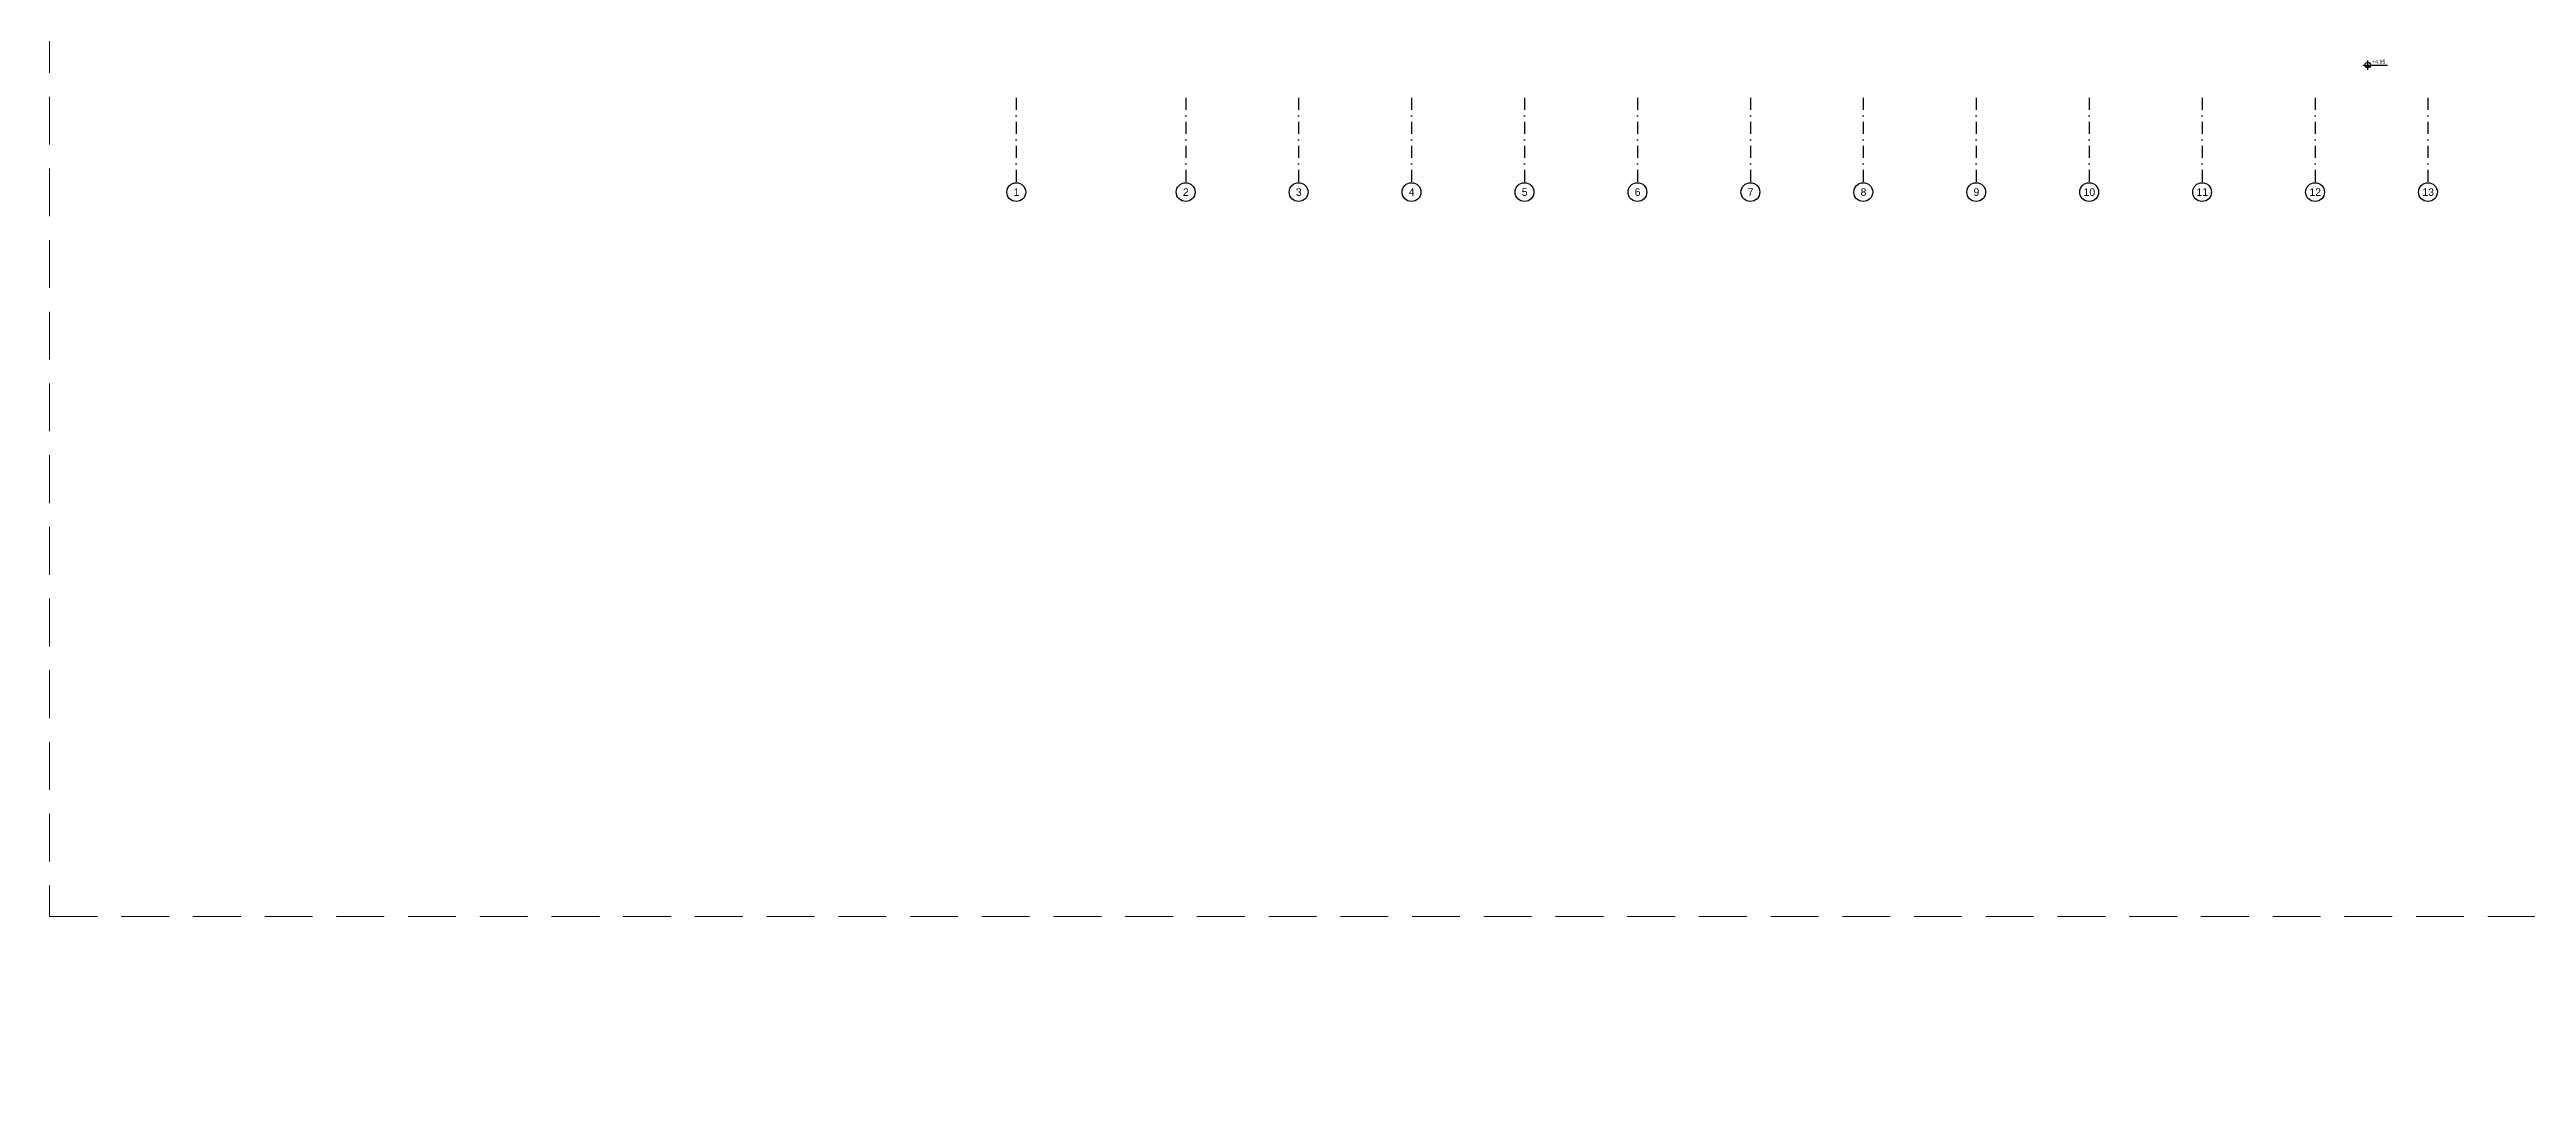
# Model space of a CAD drawing. Header units: centimetres. Extents: x 405564 to 502064, y 46284 to 60634.
# Drawn here: x 405564 to 418723, y 46284 to 51740 of the extents above; entities that cross this region are included whole.
import ezdxf
from ezdxf.enums import TextEntityAlignment as Align
from ezdxf.xclip import XClip

# ---------------------------------------------------------------- set-up
doc = ezdxf.new("R2010")
doc.units = ezdxf.units.CM
doc.header["$XCLIPFRAME"] = 0
doc.linetypes.add('DASHDOT', pattern=[25.4, 12.7, -6.35, 0, -6.35])
doc.linetypes.add('DASHED', pattern=[19.05, 12.7, -6.35])
doc.layers.get('0').update_dxf_attribs({"color": 8, "lineweight": 9})
doc.layers.add('0-KRCN-MİMARİ-220526', color=8, linetype='Continuous', lineweight=9)
doc.layers.add('HH_KALDIRIM', color=8, linetype='Continuous', lineweight=0)
for name, color, linetype in [('AS_GOR_YAKIN1', 8, 'Continuous'), ('AS_OLC_AKS', 8, 'Continuous'), ('AS_SMB_KOT', 8, 'Continuous')]:
    doc.layers.add(name, color=color, linetype=linetype)
doc.styles.add('_yazı-50', font='arial.ttf')

# ---------------------------------------------------------------- blocks, each defined once
blk = doc.blocks.new('kot01')
at = {"layer": 'AS_SMB_KOT'}
h = blk.add_hatch(color=8, dxfattribs=at)
edge = h.paths.add_edge_path()
edge.add_arc((0, 0), 0.3, 180, 360)
edge.add_line((0.3, 0), (-0.3, 0))
for p, q in [((-0.5, 0), (2.1, 0)), ((0, -0.5), (0, 0.5))]:
    blk.add_line(p, q, dxfattribs=at)
blk.add_circle((0, 0), 0.3, dxfattribs=at)
at = {"layer": 'AS_SMB_KOT', "style": '_yazı-50'}
for tag, p in [('INCE', (0.43, 0.1)), ('KABA', (0.43, -0.5))]:
    blk.add_attdef(tag, p, '', height=0.4, dxfattribs=at)
blk = doc.blocks.new('axis baloon')
blk.add_circle((0, 0), 50)
at = {"style": '_yazı-50'}
blk.add_attdef('AXE', text='', height=40, dxfattribs=at).set_placement((0, 0), align=Align.MIDDLE_CENTER)
blk = doc.blocks.new('Aks_P')
at = {"layer": 'AS_OLC_AKS', "linetype": 'DASHDOT', "ltscale": 5}
for points in [[(120, -5300), (120, -5750)], [(1020, -5300), (1020, -5750)], [(1620, -5300), (1620, -5750)], [(2220, -5300), (2220, -5750)], [(2820, -5300), (2820, -5750)], [(3420, -5300), (3420, -5750)], [(4020, -5300), (4020, -5750)], [(4620, -5300), (4620, -5750)], [(5220, -5300), (5220, -5750)], [(5820, -5300), (5820, -5750)], [(6420, -5300), (6420, -5750)], [(7020, -5300), (7020, -5750)], [(7620, -5300), (7620, -5750)]]:
    blk.add_lwpolyline(points, dxfattribs=at)
at = {"layer": 'AS_OLC_AKS'}
ref = blk.add_blockref('axis baloon', (120, -5800), dxfattribs=at)
ref.add_attrib('AXE', '1', dxfattribs={"layer": '0', "height": 40, "style": '_yazı-50'}).set_placement((121, -5800), align=Align.MIDDLE_CENTER)
ref = blk.add_blockref('axis baloon', (1020, -5800), dxfattribs=at)
ref.add_attrib('AXE', '2', dxfattribs={"layer": '0', "height": 40, "style": '_yazı-50'}).set_placement((1021, -5800), align=Align.MIDDLE_CENTER)
ref = blk.add_blockref('axis baloon', (1620, -5800), dxfattribs=at)
ref.add_attrib('AXE', '3', dxfattribs={"layer": '0', "height": 40, "style": '_yazı-50'}).set_placement((1621, -5800), align=Align.MIDDLE_CENTER)
ref = blk.add_blockref('axis baloon', (2220, -5800), dxfattribs=at)
ref.add_attrib('AXE', '4', dxfattribs={"layer": '0', "height": 40, "style": '_yazı-50'}).set_placement((2221, -5800), align=Align.MIDDLE_CENTER)
ref = blk.add_blockref('axis baloon', (2820, -5800), dxfattribs=at)
ref.add_attrib('AXE', '5', dxfattribs={"layer": '0', "height": 40, "style": '_yazı-50'}).set_placement((2821, -5800), align=Align.MIDDLE_CENTER)
ref = blk.add_blockref('axis baloon', (3420, -5800), dxfattribs=at)
ref.add_attrib('AXE', '6', dxfattribs={"layer": '0', "height": 40, "style": '_yazı-50'}).set_placement((3421, -5800), align=Align.MIDDLE_CENTER)
ref = blk.add_blockref('axis baloon', (4020, -5800), dxfattribs=at)
ref.add_attrib('AXE', '7', dxfattribs={"layer": '0', "height": 40, "style": '_yazı-50'}).set_placement((4021, -5800), align=Align.MIDDLE_CENTER)
ref = blk.add_blockref('axis baloon', (4620, -5800), dxfattribs=at)
ref.add_attrib('AXE', '8', dxfattribs={"layer": '0', "height": 40, "style": '_yazı-50'}).set_placement((4621, -5800), align=Align.MIDDLE_CENTER)
ref = blk.add_blockref('axis baloon', (5220, -5800), dxfattribs=at)
ref.add_attrib('AXE', '9', dxfattribs={"layer": '0', "height": 40, "style": '_yazı-50'}).set_placement((5221, -5800), align=Align.MIDDLE_CENTER)
ref = blk.add_blockref('axis baloon', (5820, -5800), dxfattribs=at)
ref.add_attrib('AXE', '10', dxfattribs={"layer": '0', "height": 40, "style": '_yazı-50'}).set_placement((5821, -5800), align=Align.MIDDLE_CENTER)
ref = blk.add_blockref('axis baloon', (6420, -5800), dxfattribs=at)
ref.add_attrib('AXE', '11', dxfattribs={"layer": '0', "height": 40, "style": '_yazı-50'}).set_placement((6421, -5800), align=Align.MIDDLE_CENTER)
ref = blk.add_blockref('axis baloon', (7020, -5800), dxfattribs=at)
ref.add_attrib('AXE', '12', dxfattribs={"layer": '0', "height": 40, "style": '_yazı-50'}).set_placement((7021, -5800), align=Align.MIDDLE_CENTER)
ref = blk.add_blockref('axis baloon', (7620, -5800), dxfattribs=at)
ref.add_attrib('AXE', '13', dxfattribs={"layer": '0', "height": 40, "style": '_yazı-50'}).set_placement((7621, -5800), align=Align.MIDDLE_CENTER)
blk = doc.blocks.new('A$C6A10209E')
at = {"linetype": 'DASHED', "ltscale": 20}
blk.add_lwpolyline([(0, -13500), (31500, -13500), (31500, 0), (0, 0)], close=True, dxfattribs=at)
at = {"layer": 'AS_OLC_AKS'}
blk.add_blockref('Aks_P', (5016, -3851), dxfattribs=at)
at = {"layer": 'AS_SMB_KOT'}
ref = blk.add_blockref('kot01', (12316, -8976), dxfattribs=dict(at, xscale=50, yscale=50, zscale=50))
ref.add_attrib('INCE', '+4.95', dxfattribs={"layer": '0', "color": 1, "height": 20, "style": '_yazı-50'}).set_placement((12339, -8974), align=Align.BOTTOM_LEFT)
blk = doc.blocks.new('OPK-site-surrounding-R01')
at = {"layer": 'AS_GOR_YAKIN1', "linetype": 'Continuous', "ltscale": 500, "const_width": 100, "flags": 128}
blk.add_lwpolyline([(-4000, 1998), (-32268, 1579), (-39989, 1287), (-40391, 644), (-30054, -21364), (-29014, -24037), (-28345, -26826), (-25142, -45780), (-17219, -44968), (-9377, -43573), (-3576, -42147), (12762, -37912), (27305, -34090), (29139, -31278), (26723, -16149), (26081, -10538), (25614, -5150), (25168, -8), (22602, 2392), (-1006, 2042), (-1870, 2030)], dxfattribs=at)
at = {"layer": 'HH_KALDIRIM', "lineweight": 0, "const_width": 49.6}
blk.add_lwpolyline([(-38807, -3173), (-37034, -6983), (-35516, -10197), (-33762, -13981)], dxfattribs=at)
blk = doc.blocks.new('A$C6A10300A')
ref = blk.add_blockref('OPK-site-surrounding-R01', (5135.68, -3851.45))
XClip(ref).set_block_clipping_path([(-5135.679684336, -9648.5463532069), (26364.320315664, 3851.4536467931)])

msp = doc.modelspace()

# ---------------------------------------------------------------- block references
at = {"layer": '0-KRCN-MİMARİ-220526'}
msp.add_blockref('A$C6A10209E', (405564, 60634), dxfattribs=at)

# ---------------------------------------------------------------- next in the draw order: block references
msp.add_blockref('A$C6A10300A', (438064, 60634), dxfattribs=at)

doc.saveas('drawing.dxf')
